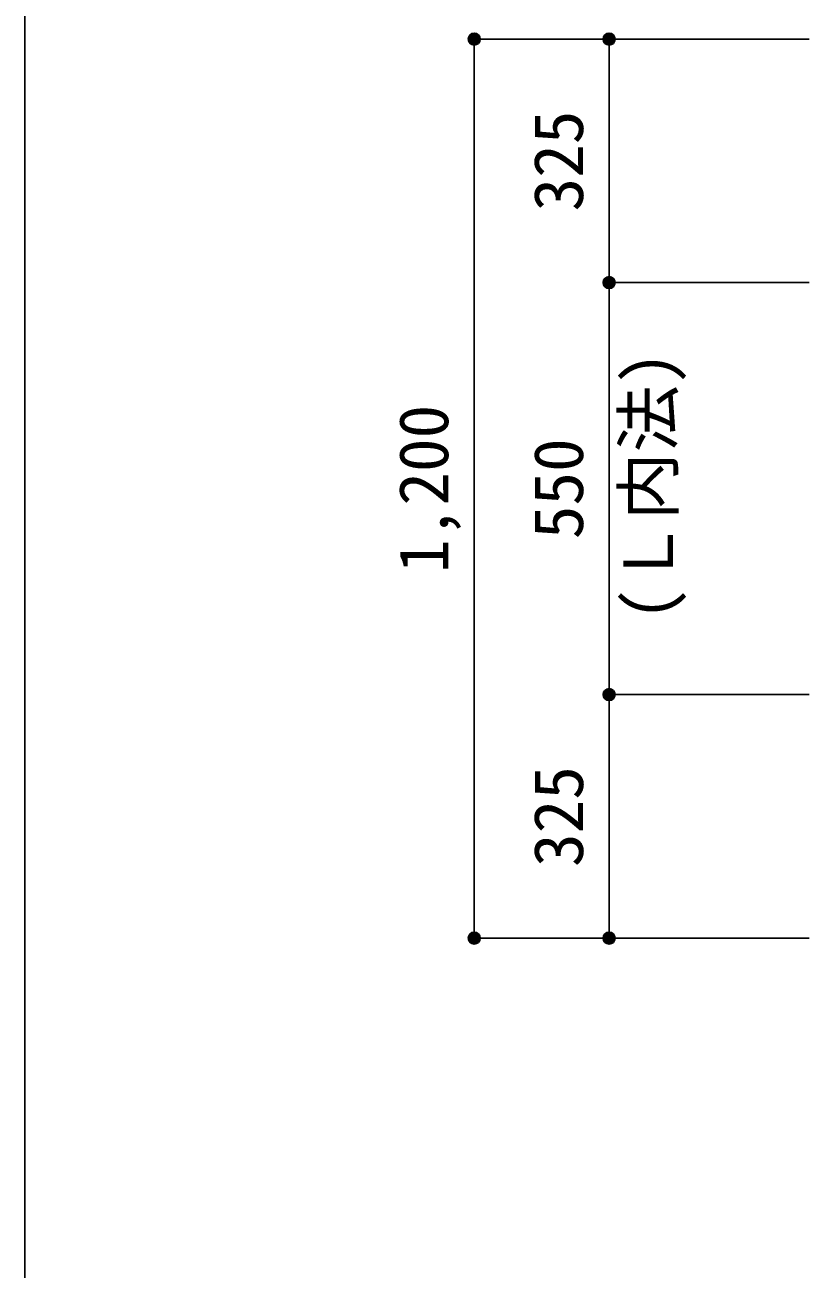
# Model space of a CAD drawing. Units: millimetres at full size, sheet at 1:30. Extents: x -5973 to 5954, y -4195 to 4201.
# Drawn here: x -5973 to -4926, y -2717 to -1056 of the extents above; entities that cross this region are included whole.
import ezdxf
from ezdxf.enums import TextEntityAlignment as Align

# ---------------------------------------------------------------- set-up
doc = ezdxf.new("R2010")
doc.units = ezdxf.units.MM
doc.header["$LTSCALE"] = 30
doc.header["$PDMODE"] = 32
doc.header["$PDSIZE"] = 15
for name, color, linetype in [('0-7_文字', 4, 'Continuous'), ('0-D_寸法', 4, 'Continuous'), ('F-0_枠', 6, 'Continuous')]:
    doc.layers.add(name, color=color, linetype=linetype)
doc.styles.add('ＭＳ ゴシック', font='')
doc.styles.get('ＭＳ ゴシック').set_extended_font_data('MS Gothic')

msp = doc.modelspace()

# ---------------------------------------------------------------- linework, layer by layer
at = {"layer": '0-D_寸法'}
for p, q in [((-5372.84, -1074.89), (-5192.84, -1074.89)), ((-5372.84, -1074.89), (-5192.84, -1074.89)), ((-5372.84, -1074.89), (-5372.84, -2274.89)), ((-5372.84, -1074.89), (-5372.84, -2274.89)), ((-5192.84, -1074.89), (-5192.84, -1399.89)), ((-5192.84, -1074.89), (-4925.8, -1074.89)), ((-5192.84, -1399.89), (-4925.8, -1399.89)), ((-5192.84, -1399.89), (-5192.84, -1949.89)), ((-5192.84, -1949.89), (-4925.8, -1949.89)), ((-5192.84, -1949.89), (-5192.84, -2274.89)), ((-5372.84, -2274.89), (-5192.84, -2274.89)), ((-5192.84, -2274.89), (-4925.8, -2274.89)), ((-5192.84, -2274.89), (-4925.8, -2274.89))]:
    msp.add_line(p, q, dxfattribs=at)
for centre, radius in [((-5372.84, -1074.89), 8), ((-5372.84, -1074.89), 7.2), ((-5372.84, -1074.89), 6.4), ((-5372.84, -1074.89), 5.6), ((-5372.84, -1074.89), 4.8), ((-5372.84, -1074.89), 4), ((-5372.84, -1074.89), 3.2), ((-5372.84, -1074.89), 2.4), ((-5372.84, -1074.89), 1.6), ((-5372.84, -1074.89), 0.8), ((-5192.84, -1074.89), 8), ((-5192.84, -1074.89), 7.2), ((-5192.84, -1074.89), 6.4), ((-5192.84, -1074.89), 5.6), ((-5192.84, -1074.89), 4.8), ((-5192.84, -1074.89), 4), ((-5192.84, -1074.89), 3.2), ((-5192.84, -1074.89), 2.4), ((-5192.84, -1074.89), 1.6), ((-5192.84, -1074.89), 0.8), ((-5192.84, -1399.89), 8), ((-5192.84, -1399.89), 7.2), ((-5192.84, -1399.89), 6.4), ((-5192.84, -1399.89), 5.6), ((-5192.84, -1399.89), 4.8), ((-5192.84, -1399.89), 4), ((-5192.84, -1399.89), 3.2), ((-5192.84, -1399.89), 2.4), ((-5192.84, -1399.89), 1.6), ((-5192.84, -1399.89), 0.8), ((-5192.84, -1949.89), 8), ((-5192.84, -1949.89), 7.2), ((-5192.84, -1949.89), 6.4), ((-5192.84, -1949.89), 5.6), ((-5192.84, -1949.89), 4.8), ((-5192.84, -1949.89), 4), ((-5192.84, -1949.89), 3.2), ((-5192.84, -1949.89), 2.4), ((-5192.84, -1949.89), 1.6), ((-5192.84, -1949.89), 0.8), ((-5372.84, -2274.89), 8), ((-5372.84, -2274.89), 7.2), ((-5372.84, -2274.89), 6.4), ((-5372.84, -2274.89), 5.6), ((-5372.84, -2274.89), 4.8), ((-5372.84, -2274.89), 4), ((-5372.84, -2274.89), 3.2), ((-5372.84, -2274.89), 2.4), ((-5372.84, -2274.89), 1.6), ((-5372.84, -2274.89), 0.8), ((-5192.84, -2274.89), 8), ((-5192.84, -2274.89), 7.2), ((-5192.84, -2274.89), 6.4), ((-5192.84, -2274.89), 5.6), ((-5192.84, -2274.89), 4.8), ((-5192.84, -2274.89), 4), ((-5192.84, -2274.89), 3.2), ((-5192.84, -2274.89), 2.4), ((-5192.84, -2274.89), 1.6), ((-5192.84, -2274.89), 0.8)]:
    msp.add_circle(centre, radius, dxfattribs=at)
at = {"layer": '0-D_寸法', "color": 7}
for p in [(-5372.84, -1074.89), (-5192.84, -1074.89), (-5192.84, -1399.89), (-5192.84, -1949.89), (-5372.84, -2274.89), (-5192.84, -2274.89)]:
    msp.add_point(p, dxfattribs=at)
at = {"layer": 'F-0_枠'}
msp.add_line((-5972.88, 4201.15), (-5972.88, -4195.24), dxfattribs=at)

# ---------------------------------------------------------------- texts
at = {"layer": '0-7_文字', "style": 'ＭＳ ゴシック'}
msp.add_text('(Ｌ内法)', height=65.98, rotation=90, dxfattribs=at).set_placement((-5087.78, -1851.49), align=Align.BOTTOM_LEFT)
at = {"layer": '0-D_寸法', "style": 'ＭＳ ゴシック'}
for s, p in [('325', (-5207.84, -1304.89)), ('1,200', (-5387.84, -1787.39)), ('550', (-5207.84, -1742.39)), ('325', (-5207.84, -2179.89))]:
    msp.add_text(s, height=65.98, rotation=90, dxfattribs=at).set_placement(p, align=Align.BOTTOM_LEFT)

doc.saveas('drawing.dxf')
